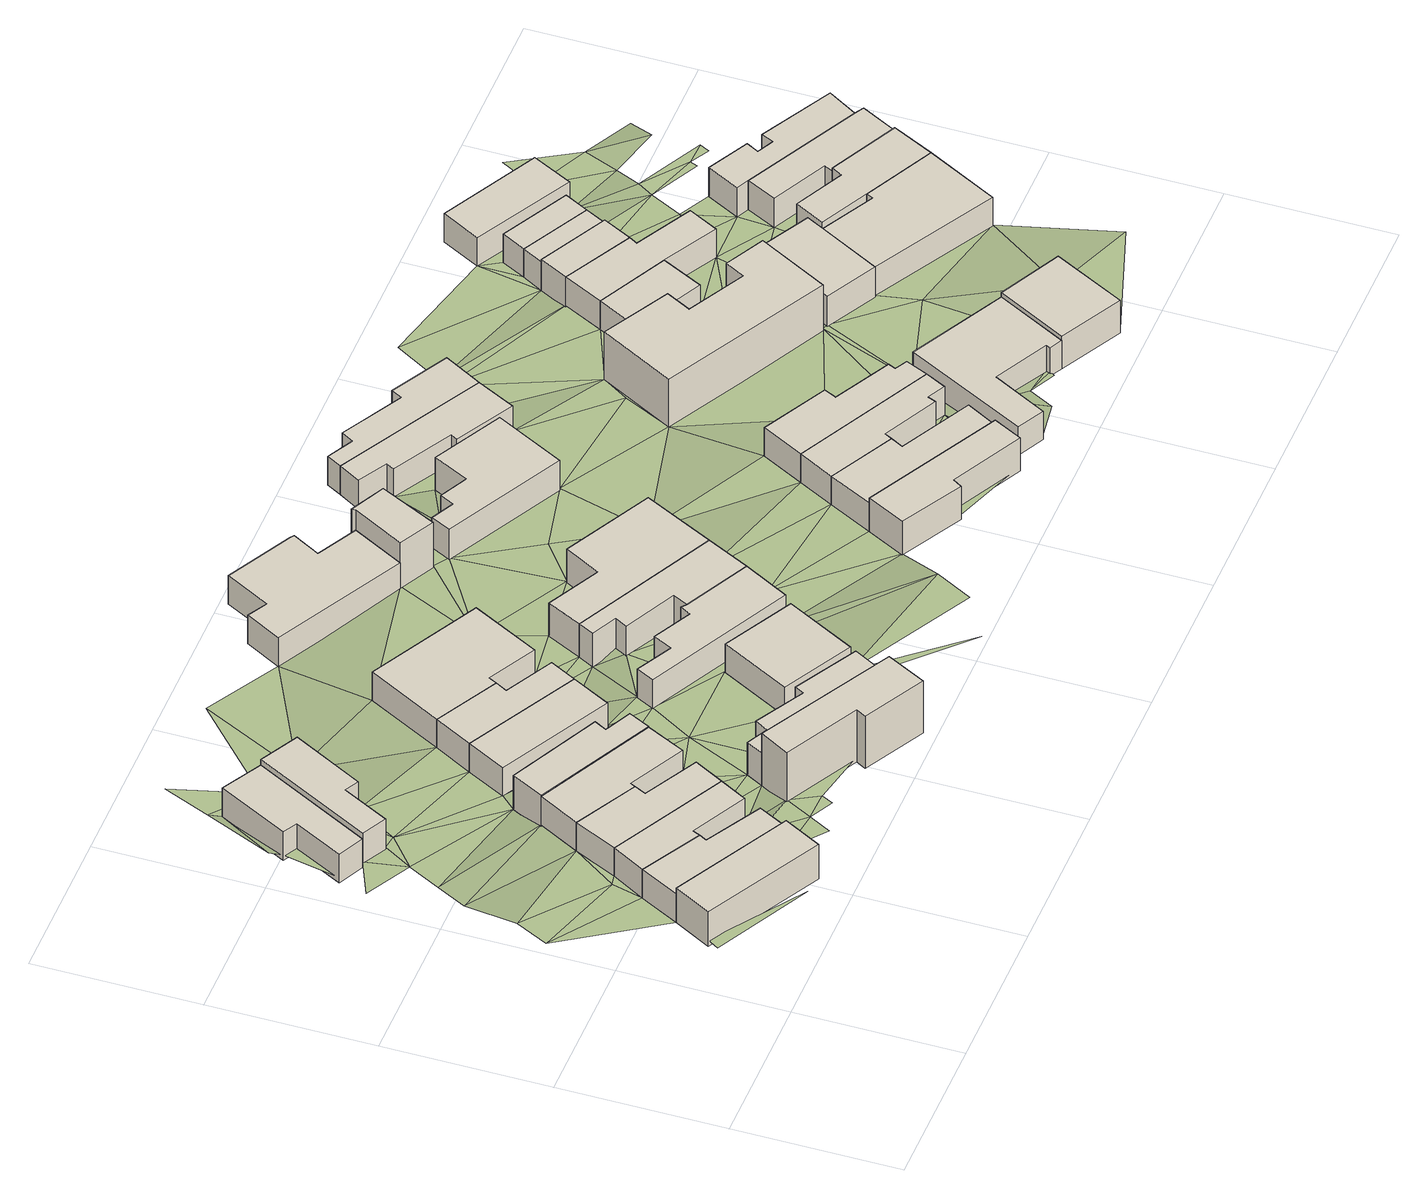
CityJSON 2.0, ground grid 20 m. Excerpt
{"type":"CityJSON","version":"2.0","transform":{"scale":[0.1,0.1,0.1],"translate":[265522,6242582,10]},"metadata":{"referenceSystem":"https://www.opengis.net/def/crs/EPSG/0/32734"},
"CityObjects":{
"building1":{"type":"Building","attributes":{"address":"Fenton Road Salt River Cape Town","building":"house","building:levels":1,"building_height":4.1,"roof_height":16.81,"ground_height":12.71,"plus_code":"4FRW3F97+H9P"},"geometry":[{"type":"Solid","lod":"1","boundaries":[[[[0,1,2,3]],[[1,4,5,2]],[[4,6,7,5]],[[6,0,3,7]],[[3,2,5,7]],[[6,4,1,0]]]]}]},
"building2":{"type":"Building","attributes":{"address":"Fenton Road Salt River Cape Town","building":"house","building:levels":1,"building_height":4.1,"roof_height":15.91,"ground_height":11.81,"plus_code":"4FRW3F97+H9W"},"geometry":[{"type":"Solid","lod":"1","boundaries":[[[[8,0,9,10]],[[0,6,11,9]],[[6,12,13,11]],[[12,14,15,13]],[[14,16,17,15]],[[16,8,10,17]],[[10,9,11,13,15,17]],[[16,14,12,6,0,8]]]]}]},
"building3":{"type":"Building","attributes":{"address":"Fenton Road Salt River Cape Town","building":"house","building:levels":1,"building_height":4.1,"roof_height":15.91,"ground_height":11.81,"plus_code":"4FRW3F97+J99"},"geometry":[{"type":"Solid","lod":"1","boundaries":[[[[18,8,10,19]],[[8,16,17,10]],[[16,20,21,17]],[[20,22,23,21]],[[22,24,25,23]],[[24,18,19,25]],[[19,10,17,21,23,25]],[[24,22,20,16,8,18]]]]}]},
"building4":{"type":"Building","attributes":{"address":"46 Tennyson Street Salt River Cape Town","building":"house","building:levels":1,"building_height":4.1,"roof_height":14.37,"ground_height":10.27,"plus_code":"4FRW3F97+Q9F"},"geometry":[{"type":"Solid","lod":"1","boundaries":[[[[26,27,28,29]],[[27,30,31,28]],[[30,32,33,31]],[[32,34,35,33]],[[34,36,37,35]],[[36,26,29,37]],[[29,28,31,33,35,37]],[[36,34,32,30,27,26]]]]}]},
"building5":{"type":"Building","attributes":{"address":"Fenton Road Salt River Cape Town","building":"house","building:levels":1,"building_height":4.1,"roof_height":15.91,"ground_height":11.81,"plus_code":"4FRW3F97+JCC"},"geometry":[{"type":"Solid","lod":"1","boundaries":[[[[38,18,19,39]],[[18,24,25,19]],[[24,40,41,25]],[[40,42,43,41]],[[42,44,45,43]],[[44,38,39,45]],[[39,19,25,41,43,45]],[[44,42,40,24,18,38]]]]}]},
"building6":{"type":"Building","attributes":{"address":"48 Tennyson Street Salt River Cape Town","building":"house","building:levels":1,"building_height":4.1,"roof_height":15.15,"ground_height":11.05,"plus_code":"4FRW3F97+Q98"},"geometry":[{"type":"Solid","lod":"1","boundaries":[[[[27,26,46,47]],[[26,48,49,46]],[[48,50,51,49]],[[50,52,53,51]],[[52,54,55,53]],[[54,27,47,55]],[[47,46,49,51,53,55]],[[54,52,50,48,26,27]]]]}]},
"building7":{"type":"Building","attributes":{"address":"Fenton Road Salt River Cape Town","building":"house","building:levels":1,"building_height":4.1,"roof_height":15.91,"ground_height":11.81,"plus_code":"4FRW3F97+MC3"},"geometry":[{"type":"Solid","lod":"1","boundaries":[[[[56,38,39,57]],[[38,44,45,39]],[[44,58,59,45]],[[58,60,61,59]],[[60,62,63,61]],[[62,56,57,63]],[[57,39,45,59,61,63]],[[62,60,58,44,38,56]]]]}]},
"building8":{"type":"Building","attributes":{"address":"Fenton Road Salt River Cape Town","building":"house","building:levels":1,"building_height":4.1,"roof_height":15.98,"ground_height":11.88,"plus_code":"4FRW3F97+MC8"},"geometry":[{"type":"Solid","lod":"1","boundaries":[[[[64,65,66,67]],[[65,68,69,66]],[[68,70,71,69]],[[70,72,73,71]],[[72,74,75,73]],[[74,64,67,75]],[[67,66,69,71,73,75]],[[74,72,70,68,65,64]]]]}]},
"building9":{"type":"Building","attributes":{"address":"38 Goldsmith Road Salt River Cape Town","building":"house","building:levels":2,"building_height":6.9,"roof_height":19.45,"ground_height":12.55,"plus_code":"4FRW3F97+HFG"},"geometry":[{"type":"Solid","lod":"1","boundaries":[[[[76,77,78,79]],[[77,80,81,78]],[[80,82,83,81]],[[82,84,85,83]],[[84,86,87,85]],[[86,76,79,87]],[[79,78,81,83,85,87]],[[86,84,82,80,77,76]]]]}]},
"building10":{"type":"Building","attributes":{"address":"37 Fenton Road Salt River Cape Town","building":"house","building:levels":1,"building_height":4.1,"roof_height":15.23,"ground_height":11.13,"plus_code":"4FRW3F97+MCQ"},"geometry":[{"type":"Solid","lod":"1","boundaries":[[[[88,89,90,91]],[[89,92,93,90]],[[92,94,95,93]],[[94,88,91,95]],[[91,90,93,95]],[[94,92,89,88]]]]}]},
"building11":{"type":"Building","attributes":{"address":"36 Goldsmith Road Salt River Cape Town","building":"house","building:levels":1,"building_height":4.1,"roof_height":16.65,"ground_height":12.55,"plus_code":"4FRW3F97+HFQ"},"geometry":[{"type":"Solid","lod":"1","boundaries":[[[[77,96,97,98]],[[96,99,100,97]],[[99,101,102,100]],[[101,103,104,102]],[[103,105,106,104]],[[105,107,108,106]],[[107,80,109,108]],[[80,77,98,109]],[[98,97,100,102,104,106,108,109]],[[80,107,105,103,101,99,96,77]]]]}]},
"building12":{"type":"Building","attributes":{"address":"35 Fenton Road Salt River Cape Town","building":"house","building:levels":1,"building_height":4.1,"roof_height":15.23,"ground_height":11.13,"plus_code":"4FRW3F97+PF2"},"geometry":[{"type":"Solid","lod":"1","boundaries":[[[[110,88,91,111]],[[88,94,95,91]],[[94,112,113,95]],[[112,114,115,113]],[[114,116,117,115]],[[116,110,111,117]],[[111,91,95,113,115,117]],[[116,114,112,94,88,110]]]]}]},
"building13":{"type":"Building","attributes":{"address":"31 Fenton Road Salt River Cape Town","building":"house","building:levels":1,"building_height":4.1,"roof_height":15.23,"ground_height":11.13,"plus_code":"4FRW3F97+PFG"},"geometry":[{"type":"Solid","lod":"1","boundaries":[[[[110,116,117,111]],[[116,118,119,117]],[[118,120,121,119]],[[120,122,123,121]],[[122,124,125,123]],[[124,110,111,125]],[[111,117,119,121,123,125]],[[124,122,120,118,116,110]]]]}]},
"building14":{"type":"Building","attributes":{"address":"34 Goldsmith Road Salt River Cape Town","building":"house","building:levels":1,"building_height":4.1,"roof_height":15.93,"ground_height":11.83,"plus_code":"4FRW3F97+JG4"},"geometry":[{"type":"Solid","lod":"1","boundaries":[[[[126,127,128,129]],[[127,130,131,128]],[[130,132,133,131]],[[132,126,129,133]],[[129,128,131,133]],[[132,130,127,126]]]]}]},
"building15":{"type":"Building","attributes":{"address":"32A Goldsmith Road Salt River Cape Town","building":"house","building:levels":1,"building_height":4.1,"roof_height":15.93,"ground_height":11.83,"plus_code":"4FRW3F97+JGW"},"geometry":[{"type":"Solid","lod":"1","boundaries":[[[[134,135,136,137]],[[135,138,139,136]],[[138,140,141,139]],[[140,142,143,141]],[[142,144,145,143]],[[144,146,147,145]],[[146,148,149,147]],[[148,150,151,149]],[[150,134,137,151]],[[137,136,139,141,143,145,147,149,151]],[[150,148,146,144,142,140,138,135,134]]]]}]},
"building16":{"type":"Building","attributes":{"address":"32 Goldsmith Road Salt River Cape Town","building":"house","building:levels":1,"building_height":4.1,"roof_height":15.93,"ground_height":11.83,"plus_code":"4FRW3F97+MH6"},"geometry":[{"type":"Solid","lod":"1","boundaries":[[[[152,153,154,137]],[[153,155,156,154]],[[155,157,158,156]],[[157,159,160,158]],[[159,161,162,160]],[[161,163,164,162]],[[163,165,136,164]],[[165,152,137,136]],[[137,154,156,158,160,162,164,136]],[[165,163,161,159,157,155,153,152]]]]}]},
"building17":{"type":"Building","attributes":{"address":"29 Fenton Road Salt River Cape Town","building":"house","building:levels":1,"building_height":4.1,"roof_height":14.58,"ground_height":10.48,"plus_code":"4FRW3F97+RG2"},"geometry":[{"type":"Solid","lod":"1","boundaries":[[[[166,167,168,169]],[[167,170,171,168]],[[170,172,173,171]],[[172,174,175,173]],[[174,176,177,175]],[[176,178,179,177]],[[178,180,181,179]],[[180,182,183,181]],[[182,166,169,183]],[[169,168,171,173,175,177,179,181,183]],[[182,180,178,176,174,172,170,167,166]]]]}]},
"building18":{"type":"Building","attributes":{"address":"30 Goldsmith Road Salt River Cape Town","building":"house","building:levels":1,"building_height":4.1,"roof_height":15.93,"ground_height":11.83,"plus_code":"4FRW3F97+MHG"},"geometry":[{"type":"Solid","lod":"1","boundaries":[[[[153,184,185,154]],[[184,186,187,185]],[[186,188,189,187]],[[188,190,191,189]],[[190,155,156,191]],[[155,153,154,156]],[[154,185,187,189,191,156]],[[155,190,188,186,184,153]]]]}]},
"building19":{"type":"Building","attributes":{"address":"Fenton Road Salt River Cape Town","building":"house","building:levels":2,"building_height":6.9,"roof_height":17.46,"ground_height":10.56,"plus_code":"4FRW3F97+QHC"},"geometry":[{"type":"Solid","lod":"1","boundaries":[[[[192,193,194,195]],[[193,196,197,194]],[[196,198,199,197]],[[198,200,201,199]],[[200,192,195,201]],[[195,194,197,199,201]],[[200,198,196,193,192]]]]}]},
"building20":{"type":"Building","attributes":{"address":"28 Goldsmith Road Salt River Cape Town","building":"house","building:levels":1,"building_height":4.1,"roof_height":15.28,"ground_height":11.18,"plus_code":"4FRW3F97+PJV"},"geometry":[{"type":"Solid","lod":"1","boundaries":[[[[202,203,204,205]],[[203,206,207,204]],[[206,208,209,207]],[[208,210,211,209]],[[210,212,213,211]],[[212,214,215,213]],[[214,216,217,215]],[[216,202,205,217]],[[205,204,207,209,211,213,215,217]],[[216,214,212,210,208,206,203,202]]]]}]},
"building21":{"type":"Building","attributes":{"address":"35 Goldsmith Road Salt River Cape Town","building":"house","building:levels":1,"building_height":4.1,"roof_height":16.54,"ground_height":12.44,"plus_code":"4FRW3F97+HMM"},"geometry":[{"type":"Solid","lod":"1","boundaries":[[[[218,219,220,221]],[[219,222,223,220]],[[222,224,225,223]],[[224,226,227,225]],[[226,228,229,227]],[[228,218,221,229]],[[221,220,223,225,227,229]],[[228,226,224,222,219,218]]]]}]},
"building22":{"type":"Building","attributes":{"address":"33 Goldsmith Road Salt River Cape Town","building":"house","building:levels":1,"building_height":4.1,"roof_height":15.79,"ground_height":11.69,"plus_code":"4FRW3F97+HMW"},"geometry":[{"type":"Solid","lod":"1","boundaries":[[[[230,218,231,232]],[[218,228,233,231]],[[228,234,235,233]],[[234,236,237,235]],[[236,238,239,237]],[[238,230,232,239]],[[232,231,233,235,237,239]],[[238,236,234,228,218,230]]]]}]},
"building23":{"type":"Building","attributes":{"address":"Goldsmith Road Salt River Cape Town","building":"house","building:levels":1,"building_height":4.1,"roof_height":14.66,"ground_height":10.56,"plus_code":"4FRW3F97+QJP"},"geometry":[{"type":"Solid","lod":"1","boundaries":[[[[240,241,242,243]],[[241,244,245,242]],[[244,246,247,245]],[[246,248,249,247]],[[248,250,251,249]],[[250,252,253,251]],[[252,254,255,253]],[[254,240,243,255]],[[243,242,245,247,249,251,253,255]],[[254,252,250,248,246,244,241,240]]]]}]},
"building24":{"type":"Building","attributes":{"address":"31 Goldsmith Road Salt River Cape Town","building":"house","building:levels":1,"building_height":4.1,"roof_height":15.79,"ground_height":11.69,"plus_code":"4FRW3F97+JM8"},"geometry":[{"type":"Solid","lod":"1","boundaries":[[[[256,230,232,257]],[[230,238,239,232]],[[238,258,259,239]],[[258,260,261,259]],[[260,262,263,261]],[[262,264,265,263]],[[264,266,267,265]],[[266,256,257,267]],[[257,232,239,259,261,263,265,267]],[[266,264,262,260,258,238,230,256]]]]}]},
"building25":{"type":"Building","attributes":{"address":"Goldsmith Road Salt River Cape Town","building":"house","building:levels":1,"building_height":4.1,"roof_height":14.68,"ground_height":10.58,"plus_code":"4FRW3F97+QJX"},"geometry":[{"type":"Solid","lod":"1","boundaries":[[[[241,240,243,242]],[[240,268,269,243]],[[268,270,271,269]],[[270,272,273,271]],[[272,274,275,273]],[[274,276,277,275]],[[276,278,279,277]],[[278,241,242,279]],[[242,243,269,271,273,275,277,279]],[[278,276,274,272,270,268,240,241]]]]}]},
"building26":{"type":"Building","attributes":{"address":"29 Goldsmith Road Salt River Cape Town","building":"house","building:levels":1,"building_height":4.1,"roof_height":15.79,"ground_height":11.69,"plus_code":"4FRW3F97+JMQ"},"geometry":[{"type":"Solid","lod":"1","boundaries":[[[[256,266,267,257]],[[266,280,281,267]],[[280,282,283,281]],[[282,284,285,283]],[[284,286,287,285]],[[286,288,289,287]],[[288,290,291,289]],[[290,256,257,291]],[[257,267,281,283,285,287,289,291]],[[290,288,286,284,282,280,266,256]]]]}]},
"building27":{"type":"Building","attributes":{"address":"56 Tennyson Street Salt River Cape Town","building":"house","building:levels":1,"building_height":4.1,"roof_height":15.74,"ground_height":11.64,"plus_code":"4FRW3F97+HQJ"},"geometry":[{"type":"Solid","lod":"1","boundaries":[[[[292,293,294,295]],[[293,296,297,294]],[[296,298,299,297]],[[298,300,301,299]],[[300,302,303,301]],[[302,304,305,303]],[[304,306,307,305]],[[306,292,295,307]],[[295,294,297,299,301,303,305,307]],[[306,304,302,300,298,296,293,292]]]]}]},
"building28":{"type":"Building","attributes":{"address":"25 Tennyson Street Salt River Cape Town","building":"apartments","building:levels":2,"building:flats":"3","building_height":6.9,"roof_height":18.02,"ground_height":11.12,"plus_code":"4FRW3F97+MPV"},"geometry":[{"type":"Solid","lod":"1","boundaries":[[[[308,309,310,311]],[[309,312,313,310]],[[312,314,315,313]],[[314,316,317,315]],[[316,318,319,317]],[[318,320,321,319]],[[320,322,323,321]],[[322,308,311,323]],[[311,310,313,315,317,319,321,323]],[[322,320,318,316,314,312,309,308]]]]}]},
"building29":{"type":"Building","attributes":{"address":"25 Goldsmith Road Salt River Cape Town","building":"house","building:levels":1,"building_height":4.1,"roof_height":15.22,"ground_height":11.12,"plus_code":"4FRW3F97+PPH"},"geometry":[{"type":"Solid","lod":"1","boundaries":[[[[324,325,326,327]],[[325,328,329,326]],[[328,330,331,329]],[[330,324,327,331]],[[327,326,329,331]],[[330,328,325,324]]]]}]},
"building30":{"type":"Building","attributes":{"address":"30 Kingsley Road Salt River Cape Town","building":"house","building:levels":1,"building_height":4.1,"roof_height":16.33,"ground_height":12.23,"plus_code":"4FRW3F97+HRC"},"geometry":[{"type":"Solid","lod":"1","boundaries":[[[[292,306,332,333]],[[306,334,335,332]],[[334,336,337,335]],[[336,292,333,337]],[[333,332,335,337]],[[336,334,306,292]]]]}]},
"building31":{"type":"Building","attributes":{"address":"23 Goldsmith Road Salt River Cape Town","building":"house","building:levels":1,"building_height":4.1,"roof_height":15.2,"ground_height":11.1,"plus_code":"4FRW3F97+PQP"},"geometry":[{"type":"Solid","lod":"1","boundaries":[[[[338,324,327,339]],[[324,330,331,327]],[[330,340,341,331]],[[340,342,343,341]],[[342,344,345,343]],[[344,346,347,345]],[[346,338,339,347]],[[339,327,331,341,343,345,347]],[[346,344,342,340,330,324,338]]]]}]},
"building32":{"type":"Building","attributes":{"address":"Tennyson Street","building":"house","building:levels":1,"building_height":4.1,"roof_height":15.74,"ground_height":11.64,"plus_code":"4FRW3F97+MQ9"},"geometry":[{"type":"Solid","lod":"1","boundaries":[[[[348,349,350,351]],[[349,352,353,350]],[[352,354,355,353]],[[354,356,357,355]],[[356,348,351,357]],[[351,350,353,355,357]],[[356,354,352,349,348]]]]}]},
"building33":{"type":"Building","attributes":{"address":"Goldsmith Road Salt River Cape Town","building":"house","building:levels":1,"building_height":4.1,"roof_height":15.2,"ground_height":11.1,"plus_code":"4FRW3F97+QQ3"},"geometry":[{"type":"Solid","lod":"1","boundaries":[[[[358,359,339,360]],[[359,361,347,339]],[[361,362,363,347]],[[362,358,360,363]],[[360,339,347,363]],[[362,361,359,358]]]]}]},
"building34":{"type":"Building","attributes":{"address":"Goldsmith Road Salt River Cape Town","building":"house","building:levels":1,"building_height":4.1,"roof_height":14.78,"ground_height":10.68,"plus_code":"4FRW3F97+QQ8"},"geometry":[{"type":"Solid","lod":"1","boundaries":[[[[364,358,365,366]],[[358,362,367,365]],[[362,368,369,367]],[[368,364,366,369]],[[366,365,367,369]],[[368,362,358,364]]]]}]},
"building35":{"type":"Building","attributes":{"address":"Goldsmith Road Salt River Cape Town","building":"house","building:levels":1,"building_height":4.1,"roof_height":14.78,"ground_height":10.68,"plus_code":"4FRW3F97+QQG"},"geometry":[{"type":"Solid","lod":"1","boundaries":[[[[364,368,369,366]],[[368,370,371,369]],[[370,372,373,371]],[[372,364,366,373]],[[366,369,371,373]],[[372,370,368,364]]]]}]},
"building36":{"type":"Building","attributes":{"address":"28 Kingsley Road Salt River Cape Town","building":"house","building:levels":1,"building_height":4.1,"roof_height":15.74,"ground_height":11.64,"plus_code":"4FRW3F97+JRQ"},"geometry":[{"type":"Solid","lod":"1","boundaries":[[[[374,375,376,377]],[[375,378,379,376]],[[378,380,350,379]],[[380,381,351,350]],[[381,382,383,351]],[[382,374,377,383]],[[377,376,379,350,351,383]],[[382,381,380,378,375,374]]]]}]},
"building37":{"type":"Building","attributes":{"address":"19 Goldsmith Road Salt River Cape Town","building":"house","building:levels":1,"building_height":4.1,"roof_height":14.78,"ground_height":10.68,"plus_code":"4FRW3F97+QQX"},"geometry":[{"type":"Solid","lod":"1","boundaries":[[[[384,385,386,387]],[[385,388,389,386]],[[388,390,391,389]],[[390,384,387,391]],[[387,386,389,391]],[[390,388,385,384]]]]}]},
"building38":{"type":"Building","attributes":{"address":"26 Kingsley Road Salt River Cape Town","building":"house","building:levels":1,"building_height":4.1,"roof_height":15.74,"ground_height":11.64,"plus_code":"4FRW3F97+MV6"},"geometry":[{"type":"Solid","lod":"1","boundaries":[[[[392,393,394,377]],[[393,395,396,394]],[[395,397,398,396]],[[397,399,400,398]],[[399,401,402,400]],[[401,403,376,402]],[[403,392,377,376]],[[377,394,396,398,400,402,376]],[[403,401,399,397,395,393,392]]]]}]},
"building39":{"type":"Building","attributes":{"address":"24 Kingsley Road Salt River Cape Town","building":"house","building:levels":1,"building_height":4.1,"roof_height":15.27,"ground_height":11.17,"plus_code":"4FRW3F97+MVM"},"geometry":[{"type":"Solid","lod":"1","boundaries":[[[[393,404,405,406]],[[404,407,408,405]],[[407,409,410,408]],[[409,411,412,410]],[[411,413,414,412]],[[413,395,415,414]],[[395,393,406,415]],[[406,405,408,410,412,414,415]],[[395,413,411,409,407,404,393]]]]}]},
"building40":{"type":"Building","attributes":{"address":"22 Kingsley Road Salt River Cape Town","building":"house","building:levels":1,"building_height":4.1,"roof_height":15.27,"ground_height":11.17,"plus_code":"4FRW3F97+PV3"},"geometry":[{"type":"Solid","lod":"1","boundaries":[[[[407,416,417,408]],[[416,418,419,417]],[[418,420,421,419]],[[420,422,423,421]],[[422,424,425,423]],[[424,426,427,425]],[[426,428,429,427]],[[428,409,410,429]],[[409,407,408,410]],[[408,417,419,421,423,425,427,429,410]],[[409,428,426,424,422,420,418,416,407]]]]}]},
"terrain1":{"type":"TINRelief","geometry":[{"type":"CompositeSurface","lod":"1","boundaries":[[[430,431,432]],[[0,8,433]],[[434,435,433]],[[8,434,433]],[[436,435,38]],[[434,38,435]],[[434,8,18]],[[437,438,439]],[[436,56,440]],[[18,38,434]],[[441,442,443]],[[38,56,436]],[[444,439,438]],[[440,74,438]],[[445,444,438]],[[16,14,446]],[[20,16,447]],[[30,448,442]],[[74,440,56]],[[438,74,445]],[[447,16,446]],[[444,445,449]],[[450,451,446]],[[448,30,452]],[[450,453,451]],[[454,449,445]],[[447,446,455]],[[451,455,446]],[[445,74,89]],[[452,30,27]],[[454,445,88]],[[42,456,44]],[[457,451,458]],[[451,457,455]],[[459,447,80]],[[89,88,445]],[[460,452,27]],[[80,447,455]],[[461,58,44]],[[456,461,44]],[[459,107,456]],[[459,80,107]],[[462,89,74]],[[463,455,457]],[[456,107,461]],[[88,110,454]],[[54,454,110]],[[107,464,461]],[[107,105,103]],[[27,54,465]],[[89,462,466]],[[467,461,464]],[[464,107,103]],[[468,462,469]],[[467,464,468]],[[110,124,54]],[[468,466,462]],[[464,103,470]],[[468,464,471]],[[99,103,101]],[[466,468,471]],[[470,103,99]],[[465,54,180]],[[180,54,124]],[[466,471,472]],[[466,472,94]],[[116,114,112]],[[473,464,470]],[[471,464,473]],[[474,470,99]],[[116,120,118]],[[120,116,112]],[[94,472,157]],[[474,475,470]],[[112,94,157]],[[472,476,477]],[[155,120,112]],[[478,472,477]],[[157,472,478]],[[157,155,112]],[[150,471,473]],[[479,475,474]],[[480,157,478]],[[190,120,155]],[[481,180,124]],[[477,138,478]],[[120,190,122]],[[140,138,477]],[[481,124,122]],[[150,473,126]],[[138,482,478]],[[135,482,138]],[[126,475,483]],[[122,190,484]],[[485,483,475]],[[484,190,486]],[[150,126,483]],[[134,150,487]],[[488,481,122]],[[489,122,484]],[[488,122,489]],[[490,487,150]],[[491,134,487]],[[490,150,483]],[[192,200,167]],[[484,492,489]],[[493,488,489]],[[490,218,487]],[[198,488,493]],[[230,491,487]],[[494,492,484]],[[495,198,493]],[[493,496,495]],[[218,230,487]],[[200,198,497]],[[498,489,492]],[[491,256,494]],[[497,198,244]],[[198,495,248]],[[492,494,498]],[[244,198,248]],[[491,230,256]],[[203,495,499]],[[248,495,203]],[[248,246,244]],[[500,501,502]],[[256,290,494]],[[248,203,250]],[[494,309,498]],[[252,250,203]],[[503,252,203]],[[290,309,494]],[[504,503,498]],[[238,236,260]],[[503,504,252]],[[258,238,260]],[[505,504,498]],[[234,260,236]],[[506,507,234]],[[505,498,309]],[[309,290,288]],[[234,507,264]],[[260,234,264]],[[264,262,260]],[[264,507,508]],[[509,510,511]],[[240,504,308]],[[284,288,286]],[[308,504,505]],[[308,505,309]],[[512,270,268]],[[511,513,509]],[[308,268,240]],[[264,508,266]],[[309,288,514]],[[284,282,280]],[[508,280,266]],[[280,508,284]],[[509,513,515]],[[288,284,514]],[[513,516,517]],[[517,515,513]],[[324,268,308]],[[284,508,514]],[[268,338,512]],[[322,325,308]],[[325,324,308]],[[338,268,324]],[[512,358,518]],[[514,508,519]],[[322,320,328]],[[322,328,325]],[[508,520,519]],[[318,328,320]],[[508,292,520]],[[512,338,358]],[[328,318,316]],[[514,519,314]],[[358,385,518]],[[519,520,381]],[[521,520,292]],[[314,519,354]],[[340,328,316]],[[354,316,314]],[[328,340,330]],[[364,385,358]],[[340,316,354]],[[522,521,523]],[[372,385,364]],[[381,520,524]],[[524,520,521]],[[346,344,342]],[[346,342,525]],[[340,354,411]],[[354,352,399]],[[380,526,352]],[[388,385,372]],[[399,411,354]],[[526,380,378]],[[352,526,399]],[[521,522,524]],[[428,342,340]],[[525,342,527]],[[370,388,372]],[[428,340,411]],[[375,526,378]],[[528,529,525]],[[370,529,388]],[[342,428,527]],[[528,525,527]],[[428,411,409]],[[411,399,530]],[[388,529,528]],[[395,399,397]],[[527,428,426]],[[399,395,530]],[[531,388,528]],[[532,390,388]],[[388,531,532]],[[531,528,533]],[[534,533,528]],[[532,535,390]],[[536,537,538]],[[536,538,539]],[[535,540,390]],[[531,533,541]],[[542,535,532]],[[543,541,533]],[[542,544,535]]]}]}
},
"vertices":[
[80,159,18],[55,114,18],[55,114,68],[80,159,68],[197,38,18],[197,38,68],[222,84,18],[222,84,68],
[105,207,18],[80,159,59],[105,207,59],[222,84,59],[241,120,18],[241,120,59],[173,158,18],[173,158,59],[178,167,18],[178,167,59],
[128,247,18],[128,247,59],[182,176,18],[182,176,59],[250,141,18],[250,141,59],[268,174,18],[268,174,59],
[67,513,3],[143,656,3],[143,656,44],[67,513,44],[94,683,3],[94,683,44],[49,597,3],[49,597,44],[66,588,3],[66,588,44],[35,528,3],[35,528,44],
[153,299,18],[153,299,59],[288,210,18],[288,210,59],[222,245,18],[222,245,59],[229,259,18],[229,259,59],
[67,513,52],[143,656,52],[97,497,3],[97,497,52],[127,554,3],[127,554,52],[144,545,3],[144,545,52],[190,631,3],[190,631,52],
[180,349,18],[180,349,59],[232,265,18],[232,265,59],[301,230,18],[301,230,59],[324,277,18],[324,277,59],
[180,349,11],[324,277,11],[324,277,60],[180,349,60],[337,303,11],[337,303,60],[304,319,11],[304,319,60],[312,334,11],[312,334,60],[201,388,11],[201,388,60],
[456,10,19],[481,58,19],[481,58,94],[456,10,94],[318,146,19],[318,146,94],[297,110,19],[297,110,94],[388,62,19],[388,62,94],[381,50,19],[381,50,94],
[242,453,11],[217,406,11],[217,406,52],[242,453,52],[353,334,11],[353,334,52],[378,381,11],[378,381,52],
[507,105,19],[507,105,66],[481,58,66],[430,147,19],[430,147,66],[424,136,19],[424,136,66],[364,169,19],[364,169,66],[355,153,19],[355,153,66],[329,166,19],[329,166,66],[318,146,66],
[267,499,11],[267,499,52],[395,413,11],[395,413,52],[336,444,11],[336,444,52],[344,458,11],[344,458,52],
[349,468,11],[349,468,52],[408,437,11],[408,437,52],[451,519,11],[451,519,52],[316,590,11],[316,590,52],
[563,199,18],[478,244,18],[478,244,59],[563,199,59],[433,160,18],[433,160,59],[518,115,18],[518,115,59],
[604,264,18],[524,304,18],[524,304,59],[604,264,59],[518,309,18],[518,309,59],[511,296,18],[511,296,59],[464,320,18],[464,320,59],[452,297,18],[452,297,59],[408,320,18],[408,320,59],[397,298,18],[397,298,59],[574,209,18],[574,209,59],
[604,264,11],[630,316,11],[630,316,59],[456,403,11],[456,403,59],[446,384,11],[446,384,59],[477,369,11],[477,369,59],[469,354,11],[469,354,59],[533,322,11],[533,322,59],[524,304,11],
[532,685,5],[483,711,5],[483,711,46],[532,685,46],[502,745,5],[502,745,46],[497,748,5],[497,748,46],[417,790,5],[417,790,46],[388,736,5],[388,736,46],[364,749,5],[364,749,46],[340,706,5],[340,706,46],[498,622,5],[498,622,46],
[673,401,11],[673,401,59],[565,456,11],[565,456,59],[542,412,11],[542,412,59],[477,445,11],[477,445,59],
[532,685,6],[498,622,6],[498,622,75],[532,685,75],[541,600,6],[541,600,75],[575,669,6],[575,669,75],[532,690,6],[532,690,75],
[748,597,6],[664,641,6],[664,641,53],[748,597,53],[642,598,6],[642,598,53],[608,615,6],[608,615,53],[599,598,6],[599,598,53],[571,612,6],[571,612,53],[559,588,6],[559,588,53],[704,513,6],[704,513,53],
[745,174,17],[721,128,17],[721,128,65],[745,174,65],[796,87,17],[796,87,65],[803,98,17],[803,98,65],[891,53,17],[891,53,65],[909,88,17],[909,88,65],
[772,227,17],[745,174,58],[772,227,58],[909,88,58],[930,126,17],[930,126,58],[843,171,17],[843,171,58],[851,186,17],[851,186,58],
[800,639,6],[623,735,6],[623,735,47],[800,639,47],[607,709,6],[607,709,47],[643,689,6],[643,689,47],[638,679,6],[638,679,47],[710,639,6],[710,639,47],[705,631,6],[705,631,47],[776,592,6],[776,592,47],
[795,270,17],[795,270,58],[856,195,17],[856,195,58],[923,161,17],[923,161,58],[927,171,17],[927,171,58],[949,160,17],[949,160,58],[962,185,17],[962,185,58],
[826,685,6],[826,685,47],[756,723,6],[756,723,47],[749,710,6],[749,710,47],[674,751,6],[674,751,47],[665,736,6],[665,736,47],[633,753,6],[633,753,47],
[974,212,17],[974,212,58],[959,220,17],[959,220,58],[963,229,17],[963,229,58],[894,265,17],[894,265,58],[901,280,17],[901,280,58],[822,321,17],[822,321,58],
[1107,151,16],[991,211,16],[991,211,57],[1107,151,57],[915,64,16],[915,64,57],[948,47,16],[948,47,57],[983,113,16],[983,113,57],[1049,79,16],[1049,79,57],[1047,74,16],[1047,74,57],[1062,66,16],[1062,66,57],
[887,527,11],[838,436,11],[838,436,80],[887,527,80],[1037,330,11],[1037,330,80],[1083,415,11],[1083,415,80],[1035,440,11],[1035,440,80],[1022,416,11],[1022,416,80],[952,453,11],[952,453,80],[968,483,11],[968,483,80],
[962,558,11],[936,508,11],[936,508,52],[962,558,52],[1022,465,11],[1022,465,52],[1047,515,11],[1047,515,52],
[1062,66,63],[1107,151,63],[1138,26,16],[1138,26,63],[1183,113,16],[1183,113,63],
[986,606,11],[986,606,52],[1113,479,11],[1113,479,52],[1132,515,11],[1132,515,52],[1063,552,11],[1063,552,52],[1069,562,11],[1069,562,52],
[1107,295,11],[1147,369,11],[1147,369,57],[1107,295,57],[1158,390,11],[1158,390,57],[1097,423,11],[1097,423,57],[1045,328,11],[1045,328,57],
[1004,640,7],[986,606,7],[1004,640,52],[1069,562,7],[1087,597,7],[1087,597,52],
[1018,665,7],[1004,640,48],[1018,665,48],[1087,597,48],[1100,622,7],[1100,622,48],
[1115,651,7],[1115,651,48],[1033,694,7],[1033,694,48],
[1301,300,16],[1215,343,16],[1215,343,57],[1301,300,57],[1211,335,16],[1211,335,57],[1147,369,16],[1107,295,16],[1255,213,16],[1255,213,57],
[1043,765,7],[1018,718,7],[1018,718,48],[1043,765,48],[1136,654,7],[1136,654,48],[1161,703,7],[1161,703,48],
[1301,300,11],[1326,350,11],[1326,350,57],[1242,392,11],[1242,392,57],[1235,379,11],[1235,379,57],[1175,409,11],[1175,409,57],[1156,373,11],[1156,373,57],[1215,343,11],
[1349,394,11],[1349,394,53],[1326,350,53],[1338,400,11],[1338,400,53],[1197,472,11],[1197,472,53],[1179,436,11],[1179,436,53],[1247,402,11],[1247,402,53],[1242,392,53],
[1360,436,11],[1360,436,53],[1272,483,11],[1272,483,53],[1265,468,11],[1265,468,53],[1245,478,11],[1245,478,53],[1253,493,11],[1253,493,53],[1203,519,11],[1203,519,53],[1182,479,11],[1182,479,53],
[165,39,27],[55,114,27],[47,100,27],[1,280,18],[115,245,18],[21,320,18],[36,386,11],[20,492,11],[76,462,11],[67,513,11],[55,422,11],[66,588,11],[49,597,11],[35,528,11],[97,497,11],[115,495,11],[241,120,26],[250,141,19],[47,613,11],[127,554,11],[222,84,27],[280,77,26],[91,698,3],[266,50,26],[144,545,11],[297,110,26],[288,210,19],[316,76,26],[309,62,26],[268,174,19],[115,755,3],[301,230,19],[312,334,19],[388,62,26],[365,245,19],[250,756,5],[353,334,19],[324,277,19],[337,303,19],[304,319,19],[433,160,19],[397,298,19],[408,320,19],[478,244,19],[507,105,26],[518,115,26],[452,297,19],[464,320,19],[469,354,19],[616,0,26],[477,369,19],[498,622,12],[533,322,18],[695,78,26],[565,456,12],[671,33,26],[542,412,12],[616,245,18],[541,600,12],[559,588,12],[721,128,18],[630,316,18],[616,495,12],[571,612,12],[673,401,12],[608,615,12],[599,598,12],[599,712,6],[704,513,12],[642,598,12],[891,53,24],[803,98,24],[796,87,24],[748,597,11],[776,592,11],[867,495,11],[909,88,24],[915,64,24],[991,211,17],[983,113,24],[948,47,24],[995,54,22],[832,696,6],[1011,84,22],[1037,330,16],[1049,79,22],[1043,68,22],[1047,74,22],[867,755,6],[1045,328,16],[1117,245,16],[1183,113,22],[1286,72,23],[1138,26,22],[1255,213,17],[1087,597,11],[1156,373,16],[1165,539,11],[1185,578,11],[1100,622,11],[1247,402,12],[1197,597,11],[1214,628,7],[1248,556,12],[1244,547,12],[1230,670,7],[1272,483,12],[1253,493,12],[1245,478,12],[1265,468,12],[1185,748,7],[1277,555,12],[1275,610,12],[1271,543,12],[1290,639,7]
]}
